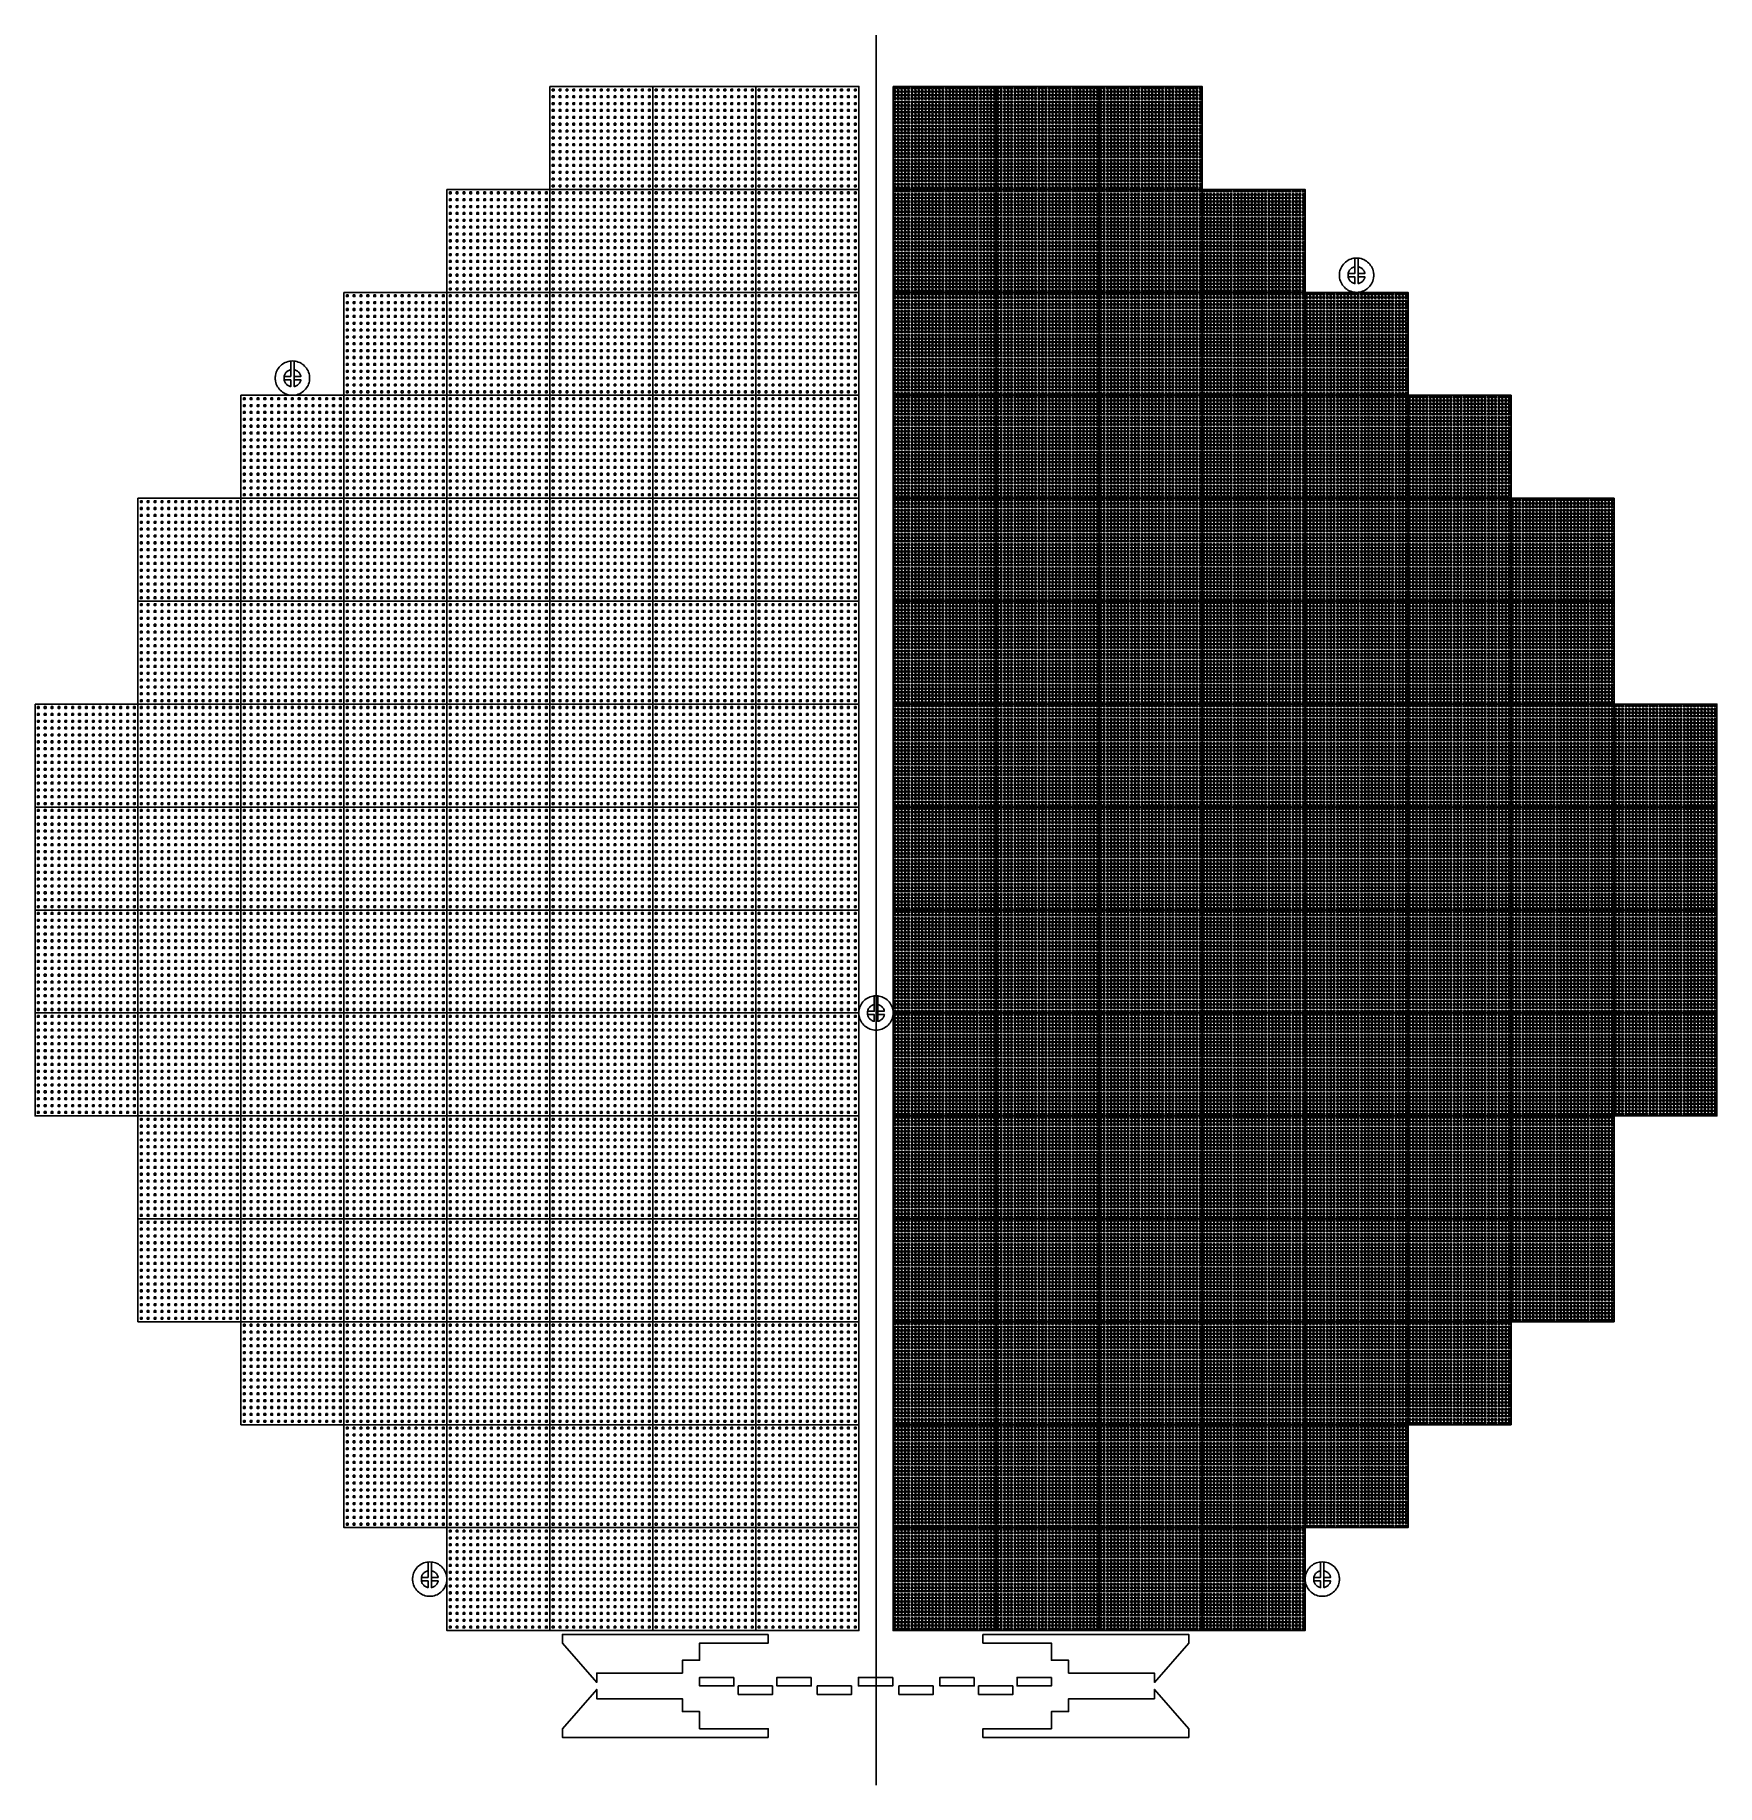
# Model space of a CAD drawing. Extents: x -49000 to 49000, y -50000 to 52000.
import ezdxf

# ---------------------------------------------------------------- set-up
doc = ezdxf.new("R2010")
doc.units = 0
doc.layers.get('0').update_dxf_attribs({"color": 122, "linetype": 'CONTINUOUS'})
doc.layers.add('1', color=131, linetype='CONTINUOUS')

# ---------------------------------------------------------------- blocks, each defined once
blk = doc.blocks.new('noname_1')
at = {"layer": '1'}
blk.add_lwpolyline([(-470, 275), (-470, 175), (-370, 175), (-370, 275), (-470, 275)], close=True, dxfattribs=at)
blk = doc.blocks.new('noname1')
blk.add_lwpolyline([(-2961, 2973), (-2961, -3027), (3039, -3027), (3039, 2973), (-2961, 2973)], close=True)
at = {"row_count": 30, "column_count": 30, "row_spacing": 200, "column_spacing": 200}
blk.add_blockref('noname_1', (-2450, -3150), dxfattribs=at)
blk = doc.blocks.new('noname')
blk.add_lwpolyline([(-2961, 2973), (-2961, -3027), (3039, -3027), (3039, 2973), (-2961, 2973)], close=True)
at = {"row_count": 15, "column_count": 15, "row_spacing": 400, "column_spacing": 400}
blk.add_blockref('noname_1', (-2350, -3050), dxfattribs=at)

msp = doc.modelspace()

# ---------------------------------------------------------------- linework, layer by layer
msp.add_lwpolyline([(0, -50000), (0, 52000)])
at = {"layer": '1'}
for points in [[(28000, 39000), (27912.8, 38996.2), (27900, 38994.5), (27900, 38100), (27510.5, 38100), (27510.5, 37900), (27900, 37900), (27900, 37510.5), (27870.6, 37517), (27829, 37530.2), (27788.7, 37546.8), (27750, 37567), (27713.2, 37590.4), (27678.6, 37617), (27646.4, 37646.4), (27617, 37678.6), (27590.4, 37713.2), (27567, 37750), (27546.8, 37788.7), (27530.2, 37829), (27517, 37870.6), (27510.5, 37900), (27510.5, 38100), (27517, 38129.4), (27530.2, 38171), (27546.8, 38211.3), (27567, 38250), (27590.4, 38286.8), (27617, 38321.4), (27646.4, 38353.6), (27678.6, 38383), (27713.2, 38409.6), (27750, 38433), (27788.7, 38453.2), (27829, 38469.8), (27870.6, 38483), (27900, 38489.5), (27900, 38994.5), (27826.4, 38984.8), (27741.2, 38965.9), (27658, 38939.7), (27577.4, 38906.3), (27500, 38866), (27426.4, 38819.2), (27357.2, 38766), (27292.9, 38707.1), (27234, 38642.8), (27180.8, 38573.6), (27134, 38500), (27093.7, 38422.6), (27060.3, 38342), (27034.1, 38258.8), (27015.2, 38173.6), (27005.5, 38100), (27000, 38100), (27000, 37900), (27005.5, 37900), (27015.2, 37826.4), (27034.1, 37741.2), (27060.3, 37658), (27093.7, 37577.4), (27134, 37500), (27180.8, 37426.4), (27234, 37357.2), (27292.9, 37292.9), (27357.2, 37234), (27426.4, 37180.8), (27500, 37134), (27577.4, 37093.7), (27658, 37060.3), (27741.2, 37034.1), (27826.4, 37015.2), (27912.8, 37003.8), (28000, 37000), (28087.2, 37003.8), (28173.6, 37015.2), (28258.8, 37034.1), (28342, 37060.3), (28422.6, 37093.7), (28500, 37134), (28573.6, 37180.8), (28642.8, 37234), (28707.1, 37292.9), (28766, 37357.2), (28819.2, 37426.4), (28866, 37500), (28906.3, 37577.4), (28939.7, 37658), (28965.9, 37741.2), (28984.8, 37826.4), (28994.5, 37900), (29000, 37900), (29000, 38100), (28994.5, 38100), (28984.8, 38173.6), (28965.9, 38258.8), (28939.7, 38342), (28906.3, 38422.6), (28866, 38500), (28819.2, 38573.6), (28766, 38642.8), (28707.1, 38707.1), (28642.8, 38766), (28573.6, 38819.2), (28500, 38866), (28422.6, 38906.3), (28342, 38939.7), (28258.8, 38965.9), (28173.6, 38984.8), (28100, 38994.5), (28100, 38489.5), (28129.4, 38483), (28171, 38469.8), (28211.3, 38453.2), (28250, 38433), (28286.8, 38409.6), (28321.4, 38383), (28353.6, 38353.6), (28383, 38321.4), (28409.6, 38286.8), (28433, 38250), (28453.2, 38211.3), (28469.8, 38171), (28483, 38129.4), (28489.5, 38100), (28100, 38100), (28100, 37900), (28489.5, 37900), (28483, 37870.6), (28469.8, 37829), (28453.2, 37788.7), (28433, 37750), (28409.6, 37713.2), (28383, 37678.6), (28353.6, 37646.4), (28321.4, 37617), (28286.8, 37590.4), (28250, 37567), (28211.3, 37546.8), (28171, 37530.2), (28129.4, 37517), (28100, 37510.5), (28100, 38994.5), (28087.2, 38996.2), (28000, 39000)], [(-34000, 33000), (-34087.2, 32996.2), (-34100, 32994.5), (-34100, 32100), (-34489.5, 32100), (-34489.5, 31900), (-34100, 31900), (-34100, 31510.5), (-34129.4, 31517), (-34171, 31530.2), (-34211.3, 31546.8), (-34250, 31567), (-34286.8, 31590.4), (-34321.4, 31617), (-34353.6, 31646.4), (-34383, 31678.6), (-34409.6, 31713.2), (-34433, 31750), (-34453.2, 31788.7), (-34469.8, 31829), (-34483, 31870.6), (-34489.5, 31900), (-34489.5, 32100), (-34483, 32129.4), (-34469.8, 32171), (-34453.2, 32211.3), (-34433, 32250), (-34409.6, 32286.8), (-34383, 32321.4), (-34353.6, 32353.6), (-34321.4, 32383), (-34286.8, 32409.6), (-34250, 32433), (-34211.3, 32453.2), (-34171, 32469.8), (-34129.4, 32483), (-34100, 32489.5), (-34100, 32994.5), (-34173.6, 32984.8), (-34258.8, 32965.9), (-34342, 32939.7), (-34422.6, 32906.3), (-34500, 32866), (-34573.6, 32819.2), (-34642.8, 32766), (-34707.1, 32707.1), (-34766, 32642.8), (-34819.2, 32573.6), (-34866, 32500), (-34906.3, 32422.6), (-34939.7, 32342), (-34965.9, 32258.8), (-34984.8, 32173.6), (-34994.5, 32100), (-35000, 32100), (-35000, 31900), (-34994.5, 31900), (-34984.8, 31826.4), (-34965.9, 31741.2), (-34939.7, 31658), (-34906.3, 31577.4), (-34866, 31500), (-34819.2, 31426.4), (-34766, 31357.2), (-34707.1, 31292.9), (-34642.8, 31234), (-34573.6, 31180.8), (-34500, 31134), (-34422.6, 31093.7), (-34342, 31060.3), (-34258.8, 31034.1), (-34173.6, 31015.2), (-34087.2, 31003.8), (-34000, 31000), (-33912.8, 31003.8), (-33826.4, 31015.2), (-33741.2, 31034.1), (-33658, 31060.3), (-33577.4, 31093.7), (-33500, 31134), (-33426.4, 31180.8), (-33357.2, 31234), (-33292.9, 31292.9), (-33234, 31357.2), (-33180.8, 31426.4), (-33134, 31500), (-33093.7, 31577.4), (-33060.3, 31658), (-33034.1, 31741.2), (-33015.2, 31826.4), (-33005.5, 31900), (-33000, 31900), (-33000, 32100), (-33005.5, 32100), (-33015.2, 32173.6), (-33034.1, 32258.8), (-33060.3, 32342), (-33093.7, 32422.6), (-33134, 32500), (-33180.8, 32573.6), (-33234, 32642.8), (-33292.9, 32707.1), (-33357.2, 32766), (-33426.4, 32819.2), (-33500, 32866), (-33577.4, 32906.3), (-33658, 32939.7), (-33741.2, 32965.9), (-33826.4, 32984.8), (-33900, 32994.5), (-33900, 32489.5), (-33870.6, 32483), (-33829, 32469.8), (-33788.7, 32453.2), (-33750, 32433), (-33713.2, 32409.6), (-33678.6, 32383), (-33646.4, 32353.6), (-33617, 32321.4), (-33590.4, 32286.8), (-33567, 32250), (-33546.8, 32211.3), (-33530.2, 32171), (-33517, 32129.4), (-33510.5, 32100), (-33900, 32100), (-33900, 31900), (-33510.5, 31900), (-33517, 31870.6), (-33530.2, 31829), (-33546.8, 31788.7), (-33567, 31750), (-33590.4, 31713.2), (-33617, 31678.6), (-33646.4, 31646.4), (-33678.6, 31617), (-33713.2, 31590.4), (-33750, 31567), (-33788.7, 31546.8), (-33829, 31530.2), (-33870.6, 31517), (-33900, 31510.5), (-33900, 32994.5), (-33912.8, 32996.2), (-34000, 33000)], [(0, -4000), (-87.156, -4003.81), (-100, -4005.5), (-100, -4900), (-489.483, -4900), (-489.483, -5100), (-100, -5100), (-100, -5489.48), (-129.41, -5482.96), (-171.01, -5469.85), (-211.309, -5453.15), (-250, -5433.01), (-286.788, -5409.58), (-321.394, -5383.02), (-353.553, -5353.55), (-383.022, -5321.39), (-409.576, -5286.79), (-433.013, -5250), (-453.154, -5211.31), (-469.846, -5171.01), (-482.963, -5129.41), (-489.483, -5100), (-489.483, -4900), (-482.963, -4870.59), (-469.846, -4828.99), (-453.154, -4788.69), (-433.013, -4750), (-409.576, -4713.21), (-383.022, -4678.61), (-353.553, -4646.45), (-321.394, -4616.98), (-286.788, -4590.42), (-250, -4566.99), (-211.309, -4546.85), (-171.01, -4530.15), (-129.41, -4517.04), (-100, -4510.52), (-100, -4005.5), (-173.648, -4015.19), (-258.819, -4034.07), (-342.02, -4060.31), (-422.618, -4093.69), (-500, -4133.98), (-573.576, -4180.85), (-642.788, -4233.96), (-707.107, -4292.89), (-766.044, -4357.21), (-819.152, -4426.42), (-866.025, -4500), (-906.308, -4577.38), (-939.693, -4657.98), (-965.926, -4741.18), (-984.808, -4826.35), (-994.504, -4900), (-1000, -4900), (-1000, -5100), (-994.504, -5100), (-984.808, -5173.65), (-965.926, -5258.82), (-939.693, -5342.02), (-906.308, -5422.62), (-866.025, -5500), (-819.152, -5573.58), (-766.044, -5642.79), (-707.107, -5707.11), (-642.788, -5766.04), (-573.576, -5819.15), (-500, -5866.03), (-422.618, -5906.31), (-342.02, -5939.69), (-258.819, -5965.93), (-173.648, -5984.81), (-87.156, -5996.19), (0, -6000), (87.156, -5996.19), (173.648, -5984.81), (258.819, -5965.93), (342.02, -5939.69), (422.618, -5906.31), (500, -5866.03), (573.576, -5819.15), (642.788, -5766.04), (707.107, -5707.11), (766.044, -5642.79), (819.152, -5573.58), (866.025, -5500), (906.308, -5422.62), (939.693, -5342.02), (965.926, -5258.82), (984.808, -5173.65), (994.504, -5100), (1000, -5100), (1000, -4900), (994.504, -4900), (984.808, -4826.35), (965.926, -4741.18), (939.693, -4657.98), (906.308, -4577.38), (866.025, -4500), (819.152, -4426.42), (766.044, -4357.21), (707.107, -4292.89), (642.788, -4233.96), (573.576, -4180.85), (500, -4133.98), (422.618, -4093.69), (342.02, -4060.31), (258.819, -4034.07), (173.648, -4015.19), (100, -4005.5), (100, -4510.52), (129.41, -4517.04), (171.01, -4530.15), (211.309, -4546.85), (250, -4566.99), (286.788, -4590.42), (321.394, -4616.98), (353.553, -4646.45), (383.022, -4678.61), (409.576, -4713.21), (433.013, -4750), (453.154, -4788.69), (469.846, -4828.99), (482.963, -4870.59), (489.483, -4900), (100, -4900), (100, -5100), (489.483, -5100), (482.963, -5129.41), (469.846, -5171.01), (453.154, -5211.31), (433.013, -5250), (409.576, -5286.79), (383.022, -5321.39), (353.553, -5353.55), (321.394, -5383.02), (286.788, -5409.58), (250, -5433.01), (211.309, -5453.15), (171.01, -5469.85), (129.41, -5482.96), (100, -5489.48), (100, -4005.5), (87.156, -4003.81), (0, -4000)], [(-26000, -37000), (-26087.2, -37003.8), (-26100, -37005.5), (-26100, -37900), (-26489.5, -37900), (-26489.5, -38100), (-26100, -38100), (-26100, -38489.5), (-26129.4, -38483), (-26171, -38469.8), (-26211.3, -38453.2), (-26250, -38433), (-26286.8, -38409.6), (-26321.4, -38383), (-26353.6, -38353.6), (-26383, -38321.4), (-26409.6, -38286.8), (-26433, -38250), (-26453.2, -38211.3), (-26469.8, -38171), (-26483, -38129.4), (-26489.5, -38100), (-26489.5, -37900), (-26483, -37870.6), (-26469.8, -37829), (-26453.2, -37788.7), (-26433, -37750), (-26409.6, -37713.2), (-26383, -37678.6), (-26353.6, -37646.4), (-26321.4, -37617), (-26286.8, -37590.4), (-26250, -37567), (-26211.3, -37546.8), (-26171, -37530.2), (-26129.4, -37517), (-26100, -37510.5), (-26100, -37005.5), (-26173.6, -37015.2), (-26258.8, -37034.1), (-26342, -37060.3), (-26422.6, -37093.7), (-26500, -37134), (-26573.6, -37180.8), (-26642.8, -37234), (-26707.1, -37292.9), (-26766, -37357.2), (-26819.2, -37426.4), (-26866, -37500), (-26906.3, -37577.4), (-26939.7, -37658), (-26965.9, -37741.2), (-26984.8, -37826.4), (-26994.5, -37900), (-27000, -37900), (-27000, -38100), (-26994.5, -38100), (-26984.8, -38173.6), (-26965.9, -38258.8), (-26939.7, -38342), (-26906.3, -38422.6), (-26866, -38500), (-26819.2, -38573.6), (-26766, -38642.8), (-26707.1, -38707.1), (-26642.8, -38766), (-26573.6, -38819.2), (-26500, -38866), (-26422.6, -38906.3), (-26342, -38939.7), (-26258.8, -38965.9), (-26173.6, -38984.8), (-26087.2, -38996.2), (-26000, -39000), (-25912.8, -38996.2), (-25826.4, -38984.8), (-25741.2, -38965.9), (-25658, -38939.7), (-25577.4, -38906.3), (-25500, -38866), (-25426.4, -38819.2), (-25357.2, -38766), (-25292.9, -38707.1), (-25234, -38642.8), (-25180.8, -38573.6), (-25134, -38500), (-25093.7, -38422.6), (-25060.3, -38342), (-25034.1, -38258.8), (-25015.2, -38173.6), (-25005.5, -38100), (-25000, -38100), (-25000, -37900), (-25005.5, -37900), (-25015.2, -37826.4), (-25034.1, -37741.2), (-25060.3, -37658), (-25093.7, -37577.4), (-25134, -37500), (-25180.8, -37426.4), (-25234, -37357.2), (-25292.9, -37292.9), (-25357.2, -37234), (-25426.4, -37180.8), (-25500, -37134), (-25577.4, -37093.7), (-25658, -37060.3), (-25741.2, -37034.1), (-25826.4, -37015.2), (-25900, -37005.5), (-25900, -37510.5), (-25870.6, -37517), (-25829, -37530.2), (-25788.7, -37546.8), (-25750, -37567), (-25713.2, -37590.4), (-25678.6, -37617), (-25646.4, -37646.4), (-25617, -37678.6), (-25590.4, -37713.2), (-25567, -37750), (-25546.8, -37788.7), (-25530.2, -37829), (-25517, -37870.6), (-25510.5, -37900), (-25900, -37900), (-25900, -38100), (-25510.5, -38100), (-25517, -38129.4), (-25530.2, -38171), (-25546.8, -38211.3), (-25567, -38250), (-25590.4, -38286.8), (-25617, -38321.4), (-25646.4, -38353.6), (-25678.6, -38383), (-25713.2, -38409.6), (-25750, -38433), (-25788.7, -38453.2), (-25829, -38469.8), (-25870.6, -38483), (-25900, -38489.5), (-25900, -37005.5), (-25912.8, -37003.8), (-26000, -37000)], [(26000, -37000), (25912.8, -37003.8), (25900, -37005.5), (25900, -37900), (25510.5, -37900), (25510.5, -38100), (25900, -38100), (25900, -38489.5), (25870.6, -38483), (25829, -38469.8), (25788.7, -38453.2), (25750, -38433), (25713.2, -38409.6), (25678.6, -38383), (25646.4, -38353.6), (25617, -38321.4), (25590.4, -38286.8), (25567, -38250), (25546.8, -38211.3), (25530.2, -38171), (25517, -38129.4), (25510.5, -38100), (25510.5, -37900), (25517, -37870.6), (25530.2, -37829), (25546.8, -37788.7), (25567, -37750), (25590.4, -37713.2), (25617, -37678.6), (25646.4, -37646.4), (25678.6, -37617), (25713.2, -37590.4), (25750, -37567), (25788.7, -37546.8), (25829, -37530.2), (25870.6, -37517), (25900, -37510.5), (25900, -37005.5), (25826.4, -37015.2), (25741.2, -37034.1), (25658, -37060.3), (25577.4, -37093.7), (25500, -37134), (25426.4, -37180.8), (25357.2, -37234), (25292.9, -37292.9), (25234, -37357.2), (25180.8, -37426.4), (25134, -37500), (25093.7, -37577.4), (25060.3, -37658), (25034.1, -37741.2), (25015.2, -37826.4), (25005.5, -37900), (25000, -37900), (25000, -38100), (25005.5, -38100), (25015.2, -38173.6), (25034.1, -38258.8), (25060.3, -38342), (25093.7, -38422.6), (25134, -38500), (25180.8, -38573.6), (25234, -38642.8), (25292.9, -38707.1), (25357.2, -38766), (25426.4, -38819.2), (25500, -38866), (25577.4, -38906.3), (25658, -38939.7), (25741.2, -38965.9), (25826.4, -38984.8), (25912.8, -38996.2), (26000, -39000), (26087.2, -38996.2), (26173.6, -38984.8), (26258.8, -38965.9), (26342, -38939.7), (26422.6, -38906.3), (26500, -38866), (26573.6, -38819.2), (26642.8, -38766), (26707.1, -38707.1), (26766, -38642.8), (26819.2, -38573.6), (26866, -38500), (26906.3, -38422.6), (26939.7, -38342), (26965.9, -38258.8), (26984.8, -38173.6), (26994.5, -38100), (27000, -38100), (27000, -37900), (26994.5, -37900), (26984.8, -37826.4), (26965.9, -37741.2), (26939.7, -37658), (26906.3, -37577.4), (26866, -37500), (26819.2, -37426.4), (26766, -37357.2), (26707.1, -37292.9), (26642.8, -37234), (26573.6, -37180.8), (26500, -37134), (26422.6, -37093.7), (26342, -37060.3), (26258.8, -37034.1), (26173.6, -37015.2), (26100, -37005.5), (26100, -37510.5), (26129.4, -37517), (26171, -37530.2), (26211.3, -37546.8), (26250, -37567), (26286.8, -37590.4), (26321.4, -37617), (26353.6, -37646.4), (26383, -37678.6), (26409.6, -37713.2), (26433, -37750), (26453.2, -37788.7), (26469.8, -37829), (26483, -37870.6), (26489.5, -37900), (26100, -37900), (26100, -38100), (26489.5, -38100), (26483, -38129.4), (26469.8, -38171), (26453.2, -38211.3), (26433, -38250), (26409.6, -38286.8), (26383, -38321.4), (26353.6, -38353.6), (26321.4, -38383), (26286.8, -38409.6), (26250, -38433), (26211.3, -38453.2), (26171, -38469.8), (26129.4, -38483), (26100, -38489.5), (26100, -37005.5), (26087.2, -37003.8), (26000, -37000)], [(-6275, -41225), (-18275, -41225), (-18275, -41725), (-16275, -44025), (-16275, -43475), (-11275, -43475), (-11275, -42725), (-10275, -42725), (-10275, -41725), (-6275, -41725), (-6275, -41225)], [(-6275, -41225), (-18275, -41225), (-18275, -41725), (-16275, -44025), (-16275, -43475), (-11275, -43475), (-11275, -42725), (-10275, -42725), (-10275, -41725), (-6275, -41725), (-6275, -41225)], [(6225, -41225), (6225, -41725), (10225, -41725), (10225, -42725), (11225, -42725), (11225, -43475), (16225, -43475), (16225, -44025), (18225, -41725), (18225, -41225), (6225, -41225)], [(6225, -41225), (6225, -41725), (10225, -41725), (10225, -42725), (11225, -42725), (11225, -43475), (16225, -43475), (16225, -44025), (18225, -41725), (18225, -41225), (6225, -41225)], [(-8275, -43725), (-10275, -43725), (-10275, -44225), (-8275, -44225), (-8275, -43725)], [(-8275, -43725), (-10275, -43725), (-10275, -44225), (-8275, -44225), (-8275, -43725)], [(-3775, -43725), (-5775, -43725), (-5775, -44225), (-3775, -44225), (-3775, -43725)], [(-3775, -43725), (-5775, -43725), (-5775, -44225), (-3775, -44225), (-3775, -43725)], [(975, -43725), (-1025, -43725), (-1025, -44225), (975, -44225), (975, -43725)], [(975, -43725), (-1025, -43725), (-1025, -44225), (975, -44225), (975, -43725)], [(5725, -43725), (3725, -43725), (3725, -44225), (5725, -44225), (5725, -43725)], [(5725, -43725), (3725, -43725), (3725, -44225), (5725, -44225), (5725, -43725)], [(10225, -43725), (8225, -43725), (8225, -44225), (10225, -44225), (10225, -43725)], [(10225, -43725), (8225, -43725), (8225, -44225), (10225, -44225), (10225, -43725)], [(-6275, -47225), (-6275, -46725), (-10275, -46725), (-10275, -45725), (-11275, -45725), (-11275, -44975), (-16275, -44975), (-16275, -44425), (-18275, -46725), (-18275, -47225), (-6275, -47225)], [(-6275, -47225), (-6275, -46725), (-10275, -46725), (-10275, -45725), (-11275, -45725), (-11275, -44975), (-16275, -44975), (-16275, -44425), (-18275, -46725), (-18275, -47225), (-6275, -47225)], [(-6025, -44225), (-8025, -44225), (-8025, -44725), (-6025, -44725), (-6025, -44225)], [(-6025, -44225), (-8025, -44225), (-8025, -44725), (-6025, -44725), (-6025, -44225)], [(-1425, -44225), (-3425, -44225), (-3425, -44725), (-1425, -44725), (-1425, -44225)], [(-1425, -44225), (-3425, -44225), (-3425, -44725), (-1425, -44725), (-1425, -44225)], [(3335, -44225), (1335, -44225), (1335, -44725), (3335, -44725), (3335, -44225)], [(3335, -44225), (1335, -44225), (1335, -44725), (3335, -44725), (3335, -44225)], [(7975, -44225), (5975, -44225), (5975, -44725), (7975, -44725), (7975, -44225)], [(7975, -44225), (5975, -44225), (5975, -44725), (7975, -44725), (7975, -44225)], [(6225, -47225), (18225, -47225), (18225, -46725), (16225, -44425), (16225, -44975), (11225, -44975), (11225, -45725), (10225, -45725), (10225, -46725), (6225, -46725), (6225, -47225)], [(6225, -47225), (18225, -47225), (18225, -46725), (16225, -44425), (16225, -44975), (11225, -44975), (11225, -45725), (10225, -45725), (10225, -46725), (6225, -46725), (6225, -47225)]]:
    msp.add_lwpolyline(points, close=True, dxfattribs=at)

# ---------------------------------------------------------------- block references
for name, p in [('noname', (-16039, 46027)), ('noname', (-10039, 46027)), ('noname', (-4039, 46027)), ('noname1', (3961, 46027)), ('noname1', (9961, 46027)), ('noname1', (15961, 46027)), ('noname', (-22039, 40027)), ('noname', (-16039, 40027)), ('noname', (-10039, 40027)), ('noname', (-4039, 40027)), ('noname1', (3961, 40027)), ('noname1', (9961, 40027)), ('noname1', (15961, 40027)), ('noname1', (21961, 40027)), ('noname', (-28039, 34027)), ('noname', (-22039, 34027)), ('noname', (-16039, 34027)), ('noname', (-10039, 34027)), ('noname', (-4039, 34027)), ('noname1', (3961, 34027)), ('noname1', (9961, 34027)), ('noname1', (15961, 34027)), ('noname1', (21961, 34027)), ('noname1', (27961, 34027)), ('noname', (-34039, 28027)), ('noname', (-28039, 28027)), ('noname', (-22039, 28027)), ('noname', (-16039, 28027)), ('noname', (-10039, 28027)), ('noname', (-4039, 28027)), ('noname1', (3961, 28027)), ('noname1', (9961, 28027)), ('noname1', (15961, 28027)), ('noname1', (21961, 28027)), ('noname1', (27961, 28027)), ('noname1', (33961, 28027)), ('noname', (-40039, 22027)), ('noname', (-34039, 22027)), ('noname', (-28039, 22027)), ('noname', (-22039, 22027)), ('noname', (-16039, 22027)), ('noname', (-10039, 22027)), ('noname', (-4039, 22027)), ('noname1', (3961, 22027)), ('noname1', (9961, 22027)), ('noname1', (15961, 22027)), ('noname1', (21961, 22027)), ('noname1', (27961, 22027)), ('noname1', (33961, 22027)), ('noname1', (39961, 22027)), ('noname', (-40039, 16027)), ('noname', (-34039, 16027)), ('noname', (-28039, 16027)), ('noname', (-22039, 16027)), ('noname', (-16039, 16027)), ('noname', (-10039, 16027)), ('noname', (-4039, 16027)), ('noname1', (3961, 16027)), ('noname1', (9961, 16027)), ('noname1', (15961, 16027)), ('noname1', (21961, 16027)), ('noname1', (27961, 16027)), ('noname1', (33961, 16027)), ('noname1', (39961, 16027)), ('noname', (-46039, 10027)), ('noname', (-40039, 10027)), ('noname', (-34039, 10027)), ('noname', (-28039, 10027)), ('noname', (-22039, 10027)), ('noname', (-16039, 10027)), ('noname', (-10039, 10027)), ('noname', (-4039, 10027)), ('noname1', (3961, 10027)), ('noname1', (9961, 10027)), ('noname1', (15961, 10027)), ('noname1', (21961, 10027)), ('noname1', (27961, 10027)), ('noname1', (33961, 10027)), ('noname1', (39961, 10027)), ('noname1', (45961, 10027)), ('noname', (-46039, 4027)), ('noname', (-40039, 4027)), ('noname', (-34039, 4027)), ('noname', (-28039, 4027)), ('noname', (-22039, 4027)), ('noname', (-16039, 4027)), ('noname', (-10039, 4027)), ('noname', (-4039, 4027)), ('noname1', (3961, 4027)), ('noname1', (9961, 4027)), ('noname1', (15961, 4027)), ('noname1', (21961, 4027)), ('noname1', (27961, 4027)), ('noname1', (33961, 4027)), ('noname1', (39961, 4027)), ('noname1', (45961, 4027)), ('noname', (-46039, -1973)), ('noname', (-40039, -1973)), ('noname', (-34039, -1973)), ('noname', (-28039, -1973)), ('noname', (-22039, -1973)), ('noname', (-16039, -1973)), ('noname', (-10039, -1973)), ('noname', (-4039, -1973)), ('noname1', (3961, -1973)), ('noname1', (9961, -1973)), ('noname1', (15961, -1973)), ('noname1', (21961, -1973)), ('noname1', (27961, -1973)), ('noname1', (33961, -1973)), ('noname1', (39961, -1973)), ('noname1', (45961, -1973)), ('noname', (-46039, -7973)), ('noname', (-40039, -7973)), ('noname', (-34039, -7973)), ('noname', (-28039, -7973)), ('noname', (-22039, -7973)), ('noname', (-16039, -7973)), ('noname', (-10039, -7973)), ('noname', (-4039, -7973)), ('noname1', (3961, -7973)), ('noname1', (9961, -7973)), ('noname1', (15961, -7973)), ('noname1', (21961, -7973)), ('noname1', (27961, -7973)), ('noname1', (33961, -7973)), ('noname1', (39961, -7973)), ('noname1', (45961, -7973)), ('noname', (-40039, -13973)), ('noname', (-34039, -13973)), ('noname', (-28039, -13973)), ('noname', (-22039, -13973)), ('noname', (-16039, -13973)), ('noname', (-10039, -13973)), ('noname', (-4039, -13973)), ('noname1', (3961, -13973)), ('noname1', (9961, -13973)), ('noname1', (15961, -13973)), ('noname1', (21961, -13973)), ('noname1', (27961, -13973)), ('noname1', (33961, -13973)), ('noname1', (39961, -13973)), ('noname', (-40039, -19973)), ('noname', (-34039, -19973)), ('noname', (-28039, -19973)), ('noname', (-22039, -19973)), ('noname', (-16039, -19973)), ('noname', (-10039, -19973)), ('noname', (-4039, -19973)), ('noname1', (3961, -19973)), ('noname1', (9961, -19973)), ('noname1', (15961, -19973)), ('noname1', (21961, -19973)), ('noname1', (27961, -19973)), ('noname1', (33961, -19973)), ('noname1', (39961, -19973)), ('noname', (-34039, -25973)), ('noname', (-28039, -25973)), ('noname', (-22039, -25973)), ('noname', (-16039, -25973)), ('noname', (-10039, -25973)), ('noname', (-4039, -25973)), ('noname1', (3961, -25973)), ('noname1', (9961, -25973)), ('noname1', (15961, -25973)), ('noname1', (21961, -25973)), ('noname1', (27961, -25973)), ('noname1', (33961, -25973)), ('noname', (-28039, -31973)), ('noname', (-22039, -31973)), ('noname', (-16039, -31973)), ('noname', (-10039, -31973)), ('noname', (-4039, -31973)), ('noname1', (3961, -31973)), ('noname1', (9961, -31973)), ('noname1', (15961, -31973)), ('noname1', (21961, -31973)), ('noname1', (27961, -31973)), ('noname', (-22039, -37973)), ('noname', (-16039, -37973)), ('noname', (-10039, -37973)), ('noname', (-4039, -37973)), ('noname1', (3961, -37973)), ('noname1', (9961, -37973)), ('noname1', (15961, -37973)), ('noname1', (21961, -37973))]:
    msp.add_blockref(name, p)

doc.saveas('drawing.dxf')
